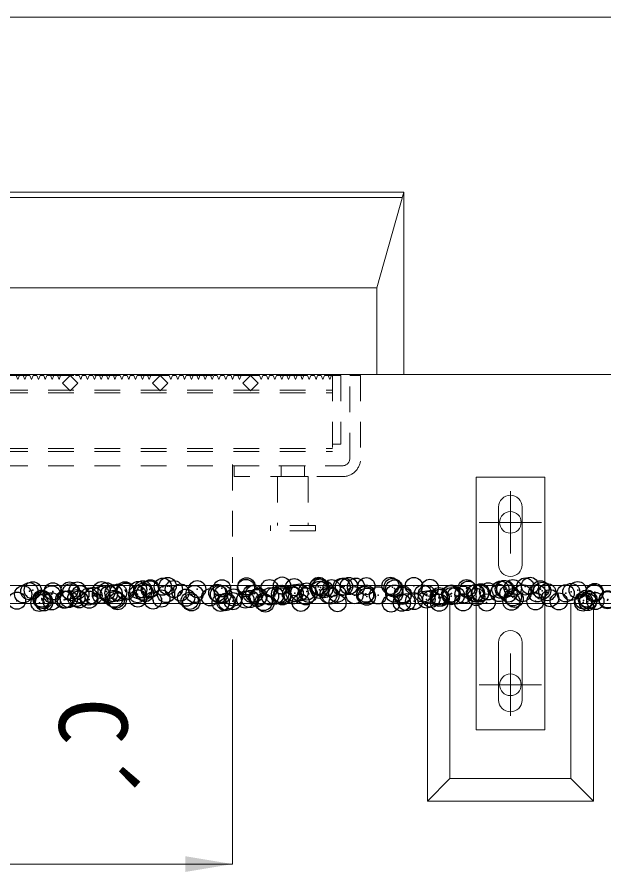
# Model space of a CAD drawing. Units: millimetres at full size; details may follow other scales. Extents: x 5964 to 125098, y -10801 to 28073.
# Drawn here: x 59195 to 59520.1, y 1946.7 to 2420.4 of the extents above; entities that cross this region are included whole.
import ezdxf
from ezdxf.enums import TextEntityAlignment as Align

# ---------------------------------------------------------------- set-up
doc = ezdxf.new("R2010")
doc.units = ezdxf.units.MM
doc.header["$LTSCALE"] = 19
doc.header["$PDMODE"] = 32
doc.header["$PDSIZE"] = 9.5
doc.linetypes.add('USER1', pattern=[1.35, 0.75, -0.6])
doc.linetypes.add('USER2', pattern=[28.575, 19.05, -3.175, 3.175, -3.175])
for name, color, linetype, lineweight in [('0_2', 7, 'Continuous', 20), ('インサート', 3, 'USER1', 9), ('グレーチング', 7, 'USER1', 5), ('寸法線', 7, 'Continuous', 9), ('本体', 2, 'Continuous', 9)]:
    doc.layers.add(name, color=color, linetype=linetype, lineweight=lineweight)
doc.layers.add('ハッチング', color=7, linetype='Continuous')
doc.styles.add('ＭＳ ゴシック', font='')
doc.styles.get('ＭＳ ゴシック').set_extended_font_data('MS Gothic')

# ---------------------------------------------------------------- blocks, each defined once
blk = doc.blocks.new('filled_arrow')
at = {"color": 0, "linetype": 'Continuous', "lineweight": -2}
blk.add_solid([(7.5, 1.25), (0, 0), (7.5, -1.25)], dxfattribs=at)

msp = doc.modelspace()

# ---------------------------------------------------------------- linework, layer by layer
at = {"layer": '0_2'}
msp.add_line((58625.32, 2095.36), (59623.33, 2095.36), dxfattribs=at)
at = {"layer": 'インサート'}
for p, q in [((59339.32, 2165.7), (59339.32, 2138.7)), ((59356.32, 2165.7), (59339.32, 2165.7)), ((59356.32, 2165.7), (59356.32, 2138.7)), ((59360.32, 2138.7), (59335.32, 2138.7)), ((59335.32, 2138.7), (59335.32, 2135.7)), ((59360.32, 2138.7), (59360.32, 2135.7)), ((59360.32, 2135.7), (59335.32, 2135.7))]:
    msp.add_line(p, q, dxfattribs=at)
at = {"layer": 'インサート', "linetype": 'USER2'}
for p, q in [((59468.33, 2157.66), (59468.33, 2123.06)), ((59451.02, 2140.36), (59485.63, 2140.36)), ((59468.33, 2067.66), (59468.33, 2033.06)), ((59451.02, 2050.36), (59485.63, 2050.36))]:
    msp.add_line(p, q, dxfattribs=at)
at = {"layer": 'インサート', "linetype": 'Continuous'}
for p, q in [((59461.82, 2148.86), (59461.82, 2116.86)), ((59474.82, 2148.86), (59474.82, 2116.86)), ((59461.82, 2073.86), (59461.82, 2041.86)), ((59474.82, 2073.86), (59474.82, 2041.86))]:
    msp.add_line(p, q, dxfattribs=at)
msp.add_lwpolyline([(59487.33, 2025.36), (59487.33, 2165.36), (59449.33, 2165.36), (59449.33, 2025.36)], close=True, dxfattribs=at)
at = {"layer": 'インサート', "linetype": 'Continuous', "lineweight": 5}
for centre in [(59468.33, 2140.36), (59468.33, 2050.36)]:
    msp.add_circle(centre, 6, dxfattribs=at)
at = {"layer": 'インサート', "linetype": 'Continuous'}
for centre, start, end in [((59468.33, 2148.86), 0, 180), ((59468.33, 2116.86), 180, 0), ((59468.33, 2073.86), 0, 180), ((59468.33, 2041.86), 180, 0)]:
    msp.add_arc(centre, 6.5, start, end, dxfattribs=at)
at = {"layer": 'グレーチング'}
for p, q in [((58878.82, 2221.7), (59369.83, 2221.7)), ((59194.53, 2221.7), (59195.43, 2219.6)), ((59195.43, 2219.6), (59196.33, 2221.7)), ((59196.33, 2221.7), (59198.33, 2221.7)), ((59198.33, 2221.7), (59199.23, 2219.6)), ((59199.23, 2219.6), (59200.13, 2221.7)), ((59200.13, 2221.7), (59202.13, 2221.7)), ((59202.13, 2221.7), (59203.03, 2219.6)), ((59203.03, 2219.6), (59203.93, 2221.7)), ((59203.93, 2221.7), (59205.93, 2221.7)), ((59205.93, 2221.7), (59206.83, 2219.6)), ((59206.83, 2219.6), (59207.73, 2221.7)), ((59207.73, 2221.7), (59209.73, 2221.7)), ((59209.73, 2221.7), (59210.63, 2219.6)), ((59210.63, 2219.6), (59211.53, 2221.7)), ((59211.53, 2221.7), (59213.53, 2221.7)), ((59213.53, 2221.7), (59214.43, 2219.6)), ((59214.43, 2219.6), (59215.33, 2221.7)), ((59215.33, 2221.7), (59217.33, 2221.7)), ((59217.33, 2221.7), (59218.23, 2219.6)), ((59218.23, 2219.6), (59219.13, 2221.7)), ((59219.13, 2221.7), (59221.33, 2221.7)), ((59224.33, 2221.7), (59220.08, 2217.46)), ((59228.57, 2217.46), (59224.33, 2221.7)), ((59227.33, 2221.7), (59229.33, 2221.7)), ((59229.33, 2221.7), (59230.23, 2219.6)), ((59230.23, 2219.6), (59231.13, 2221.7)), ((59231.13, 2221.7), (59233.13, 2221.7)), ((59233.13, 2221.7), (59234.03, 2219.6)), ((59234.03, 2219.6), (59234.93, 2221.7)), ((59234.93, 2221.7), (59236.93, 2221.7)), ((59236.93, 2221.7), (59237.83, 2219.6)), ((59237.83, 2219.6), (59238.73, 2221.7)), ((59238.73, 2221.7), (59240.73, 2221.7)), ((59240.73, 2221.7), (59241.63, 2219.6)), ((59241.63, 2219.6), (59242.53, 2221.7)), ((59242.53, 2221.7), (59244.53, 2221.7)), ((59244.53, 2221.7), (59245.43, 2219.6)), ((59245.43, 2219.6), (59246.33, 2221.7)), ((59246.33, 2221.7), (59248.33, 2221.7)), ((59248.33, 2221.7), (59249.23, 2219.6)), ((59249.23, 2219.6), (59250.13, 2221.7)), ((59250.13, 2221.7), (59252.13, 2221.7)), ((59252.13, 2221.7), (59253.03, 2219.6)), ((59253.03, 2219.6), (59253.93, 2221.7)), ((59253.93, 2221.7), (59255.93, 2221.7)), ((59255.93, 2221.7), (59256.83, 2219.6)), ((59256.83, 2219.6), (59257.73, 2221.7)), ((59257.73, 2221.7), (59259.73, 2221.7)), ((59259.73, 2221.7), (59260.63, 2219.6)), ((59260.63, 2219.6), (59261.53, 2221.7)), ((59261.53, 2221.7), (59263.53, 2221.7)), ((59263.53, 2221.7), (59264.43, 2219.6)), ((59264.43, 2219.6), (59265.33, 2221.7)), ((59265.33, 2221.7), (59267.33, 2221.7)), ((59267.33, 2221.7), (59268.23, 2219.6)), ((59268.23, 2219.6), (59269.13, 2221.7)), ((59269.13, 2221.7), (59271.33, 2221.7)), ((59274.33, 2221.7), (59270.08, 2217.46)), ((59278.57, 2217.46), (59274.33, 2221.7)), ((59277.33, 2221.7), (59279.33, 2221.7)), ((59279.33, 2221.7), (59280.23, 2219.6)), ((59280.23, 2219.6), (59281.13, 2221.7)), ((59281.13, 2221.7), (59283.13, 2221.7)), ((59283.13, 2221.7), (59284.03, 2219.6)), ((59284.03, 2219.6), (59284.93, 2221.7)), ((59284.93, 2221.7), (59286.93, 2221.7)), ((59286.93, 2221.7), (59287.83, 2219.6)), ((59287.83, 2219.6), (59288.73, 2221.7)), ((59288.73, 2221.7), (59290.73, 2221.7)), ((59290.73, 2221.7), (59291.63, 2219.6)), ((59291.63, 2219.6), (59292.53, 2221.7)), ((59292.53, 2221.7), (59294.53, 2221.7)), ((59294.53, 2221.7), (59295.43, 2219.6)), ((59295.43, 2219.6), (59296.33, 2221.7)), ((59296.33, 2221.7), (59298.33, 2221.7)), ((59298.33, 2221.7), (59299.23, 2219.6)), ((59299.23, 2219.6), (59300.13, 2221.7)), ((59300.13, 2221.7), (59302.13, 2221.7)), ((59302.13, 2221.7), (59303.03, 2219.6)), ((59303.03, 2219.6), (59303.93, 2221.7)), ((59303.93, 2221.7), (59305.93, 2221.7)), ((59305.93, 2221.7), (59306.83, 2219.6)), ((59306.83, 2219.6), (59307.73, 2221.7)), ((59307.73, 2221.7), (59309.73, 2221.7)), ((59309.73, 2221.7), (59310.63, 2219.6)), ((59310.63, 2219.6), (59311.53, 2221.7)), ((59311.53, 2221.7), (59313.53, 2221.7)), ((59313.53, 2221.7), (59314.43, 2219.6)), ((59314.43, 2219.6), (59315.33, 2221.7)), ((59315.33, 2221.7), (59317.33, 2221.7)), ((59317.33, 2221.7), (59318.23, 2219.6)), ((59318.23, 2219.6), (59319.13, 2221.7)), ((59319.13, 2221.7), (59321.33, 2221.7)), ((59324.33, 2221.7), (59320.08, 2217.46)), ((59328.57, 2217.46), (59324.33, 2221.7)), ((59327.33, 2221.7), (59329.33, 2221.7)), ((59329.33, 2221.7), (59330.23, 2219.6)), ((59330.23, 2219.6), (59331.13, 2221.7)), ((59331.13, 2221.7), (59333.13, 2221.7)), ((59333.13, 2221.7), (59334.03, 2219.6)), ((59334.03, 2219.6), (59334.93, 2221.7)), ((59334.93, 2221.7), (59336.93, 2221.7)), ((59336.93, 2221.7), (59337.83, 2219.6)), ((59337.83, 2219.6), (59338.73, 2221.7)), ((59338.73, 2221.7), (59340.73, 2221.7)), ((59340.73, 2221.7), (59341.63, 2219.6)), ((59341.63, 2219.6), (59342.53, 2221.7)), ((59342.53, 2221.7), (59344.53, 2221.7)), ((59344.53, 2221.7), (59345.43, 2219.6)), ((59345.43, 2219.6), (59346.33, 2221.7)), ((59346.33, 2221.7), (59348.33, 2221.7)), ((59348.33, 2221.7), (59349.23, 2219.6)), ((59349.23, 2219.6), (59350.13, 2221.7)), ((59350.13, 2221.7), (59352.13, 2221.7)), ((59352.13, 2221.7), (59353.03, 2219.6)), ((59353.03, 2219.6), (59353.93, 2221.7)), ((59353.93, 2221.7), (59355.93, 2221.7)), ((59355.93, 2221.7), (59356.83, 2219.6)), ((59356.83, 2219.6), (59357.73, 2221.7)), ((59357.73, 2221.7), (59359.73, 2221.7)), ((59359.73, 2221.7), (59360.63, 2219.6)), ((59360.63, 2219.6), (59361.53, 2221.7)), ((59361.53, 2221.7), (59363.53, 2221.7)), ((59363.53, 2221.7), (59364.43, 2219.6)), ((59364.43, 2219.6), (59365.33, 2221.7)), ((59365.33, 2221.7), (59367.33, 2221.7)), ((59367.33, 2221.7), (59368.23, 2219.6)), ((59368.23, 2219.6), (59369.13, 2221.7)), ((59374.33, 2221.7), (59369.83, 2221.7)), ((59369.83, 2221.7), (59369.83, 2171.7)), ((59369.83, 2221.7), (59369.83, 2183.7)), ((59374.33, 2221.7), (59374.33, 2183.7)), ((59379.33, 2175.7), (59379.33, 2221.7)), ((59385.33, 2221.7), (59379.33, 2221.7)), ((59385.33, 2221.7), (59385.33, 2175.7)), ((59220.08, 2217.46), (59224.33, 2213.21)), ((59224.33, 2213.21), (59228.57, 2217.46)), ((59270.08, 2217.46), (59274.33, 2213.21)), ((59274.33, 2213.21), (59278.57, 2217.46)), ((59320.08, 2217.46), (59324.33, 2213.21)), ((59324.33, 2213.21), (59328.57, 2217.46)), ((58878.82, 2213.7), (59369.83, 2213.7)), ((58878.82, 2212.2), (59369.83, 2212.2)), ((58878.82, 2181.2), (59369.83, 2181.2)), ((58878.82, 2179.7), (59369.83, 2179.7)), ((59374.33, 2183.7), (59369.83, 2183.7)), ((58878.82, 2171.7), (59369.83, 2171.7)), ((59314.33, 2171.7), (59375.33, 2171.7)), ((59315.33, 2165.7), (59315.33, 2171.7)), ((59341.33, 2171.7), (59341.33, 2165.7)), ((59354.33, 2171.7), (59354.33, 2165.7)), ((59375.33, 2165.7), (59315.33, 2165.7))]:
    msp.add_line(p, q, dxfattribs=at)
for radius in [4, 10]:
    msp.add_arc((59375.33, 2175.7), radius, 270, 0, dxfattribs=at)
at = {"layer": 'ハッチング'}
for p in [(59264.73, 2103.25), (59268.86, 2103.8), (59275.76, 2104.71), (59278.4, 2105.06), (59281.82, 2103.39), (59294.81, 2103.33), (59308.53, 2103.82), (59321.83, 2103.99), (59322.12, 2104.92), (59334.83, 2103.93), (59341.81, 2105.33), (59348.55, 2104.43), (59361.84, 2104.59), (59362.14, 2105.16), (59363.08, 2104.3), (59365.13, 2103.32), (59369.26, 2103.86), (59374.84, 2104.53), (59376.16, 2104.77), (59378.81, 2105.12), (59382.77, 2104.71), (59388.56, 2105.03), (59401.86, 2105.2), (59403.09, 2104.53), (59404.03, 2103.67), (59414.85, 2105.13), (59423.72, 2104.08), (59444.05, 2103.91), (59464.68, 2103.46), (59465.54, 2103.39), (59469.67, 2103.93), (59476.57, 2104.84), (59479.21, 2105.19), (59485, 2103.28), (59198.39, 2100.48), (59201.79, 2102.19), (59203.68, 2102.74), (59214.21, 2100.51), (59214.79, 2102.13), (59224, 2102.57), (59224.94, 2101.71), (59228.51, 2102.62), (59230.03, 2100.54), (59234.74, 2099.31), (59237.38, 2099.65), (59241.51, 2100.2), (59241.8, 2102.79), (59244.63, 2102.12), (59245.85, 2100.57), (59248.41, 2101.11), (59251.06, 2101.45), (59254.8, 2102.73), (59255.19, 2102), (59261.66, 2100.59), (59262.09, 2102.91), (59264.96, 2101.94), (59265.9, 2101.09), (59268.52, 2103.22), (59277.48, 2100.62), (59285.59, 2101.49), (59288.69, 2098.63), (59293.3, 2100.65), (59301.98, 2098.8), (59305.91, 2101.32), (59306.85, 2100.46), (59309.12, 2100.68), (59314.98, 2098.74), (59324.94, 2100.71), (59326.54, 2100.87), (59328.7, 2099.23), (59335.14, 2099.37), (59337.78, 2099.72), (59340.76, 2100.74), (59341.91, 2100.26), (59342, 2099.4), (59346.87, 2100.7), (59347.8, 2099.84), (59348.81, 2101.17), (59351.46, 2101.52), (59354.99, 2099.34), (59355.59, 2102.06), (59356.58, 2100.77), (59362.49, 2102.97), (59367.5, 2100.25), (59368.71, 2099.83), (59372.4, 2100.8), (59382.01, 2100), (59387.82, 2100.07), (59388.22, 2100.82), (59388.76, 2099.21), (59395, 2099.94), (59404.04, 2100.85), (59408.45, 2099.62), (59408.73, 2100.43), (59419.86, 2100.88), (59422.02, 2100.6), (59428.64, 2098.53), (59428.78, 2099.45), (59429.71, 2098.59), (59435.02, 2100.54), (59435.54, 2099.44), (59435.68, 2100.91), (59438.19, 2099.79), (59442.32, 2100.33), (59444.98, 2103.05), (59448.74, 2101.03), (59449.22, 2101.24), (59449.4, 2099), (59451.5, 2100.94), (59451.86, 2101.59), (59455.99, 2102.13), (59462.04, 2101.2), (59462.89, 2103.04), (59467.32, 2100.97), (59469.73, 2098.83), (59475.03, 2101.14), (59483.14, 2101), (59485.94, 2102.43), (59488.75, 2101.64), (59498.96, 2101.03), (59502.05, 2101.81), (59505.63, 2102.83), (59514.78, 2101.05), (59515.04, 2101.74), (59194.94, 2096.93), (59207.39, 2095.71), (59208.66, 2097.43), (59208.73, 2098.11), (59209.67, 2097.25), (59210.03, 2096.05), (59214.16, 2096.6), (59221.06, 2097.51), (59221.96, 2097.59), (59223.71, 2097.85), (59227.84, 2098.4), (59229.36, 2097.66), (59234.95, 2097.53), (59248.67, 2098.03), (59249.69, 2097.49), (59250.62, 2096.63), (59261.97, 2098.2), (59270.32, 2097.04), (59274.97, 2098.13), (59290.64, 2096.86), (59291.58, 2096), (59307.79, 2095.77), (59310.44, 2096.12), (59311.27, 2096.41), (59314.57, 2096.66), (59321.47, 2097.57), (59324.11, 2097.92), (59328.24, 2098.46), (59331.6, 2096.24), (59332.53, 2095.38), (59352.22, 2095.79), (59372.55, 2095.61), (59402.18, 2095.41), (59408.19, 2095.84), (59410.84, 2096.18), (59414.97, 2096.73), (59421.87, 2097.64), (59424.51, 2097.98), (59428.89, 2095.84), (59442.19, 2096.01), (59455.18, 2095.95), (59468.9, 2096.44), (59470.67, 2097.97), (59482.2, 2096.61), (59490.36, 2098.38), (59495.2, 2096.55), (59508.6, 2095.9), (59508.92, 2097.04), (59510.69, 2098.2), (59511.24, 2096.25), (59511.62, 2097.34), (59515.37, 2096.79), (59522.22, 2097.21), (59522.27, 2097.7)]:
    msp.add_point(p, dxfattribs=at)
at = {"layer": '寸法線'}
for p in [(59314.33, 2075.36), (58934.33, 1950.99)]:
    msp.add_line(p, (59314.33, 1950.99), dxfattribs=at)
at = {"layer": '本体', "lineweight": 20}
for p, q in [((58631.32, 2420.36), (59617.33, 2420.36)), ((58631.32, 2222.34), (59617.33, 2222.34)), ((58625.32, 2105.36), (59623.33, 2105.36)), ((58625.32, 2095.36), (59623.33, 2095.36))]:
    msp.add_line(p, q, dxfattribs=at)
at = {"layer": '本体'}
for p, q in [((58839.32, 2323.36), (59409.32, 2323.36)), ((59394.32, 2270.36), (59409.32, 2323.36)), ((59409.32, 2323.36), (59409.32, 2222.34)), ((58854.32, 2270.36), (59394.32, 2270.36)), ((59394.32, 2270.36), (59394.32, 2222.34)), ((59422.32, 1985.86), (59422.32, 2095.36)), ((59434.82, 1998.36), (59434.82, 2095.36)), ((59501.82, 1998.36), (59501.82, 2095.36)), ((59514.32, 1985.86), (59514.32, 2095.36)), ((59434.82, 1998.36), (59422.32, 1985.86)), ((59434.82, 1998.36), (59501.82, 1998.36)), ((59501.82, 1998.36), (59514.32, 1985.86)), ((59422.32, 1985.86), (59514.32, 1985.86))]:
    msp.add_line(p, q, dxfattribs=at)
at = {"layer": '本体', "lineweight": 5}
msp.add_line((58840.17, 2320.36), (59408.48, 2320.36), dxfattribs=at)
at = {"layer": '本体', "linetype": 'USER1'}
msp.add_line((59314.33, 2172.35), (59314.33, 2105.36), dxfattribs=at)

# ---------------------------------------------------------------- block references
at = {"layer": '寸法線', "xscale": 3.47, "yscale": 3.47, "rotation": 180}
msp.add_blockref('filled_arrow', (59314.33, 1950.99), dxfattribs=at)

# ---------------------------------------------------------------- texts
at = {"layer": '0_2', "style": 'ＭＳ ゴシック'}
msp.add_text('C´', height=37.98, rotation=270, dxfattribs=at).set_placement((59206.87, 2043.03), align=Align.BOTTOM_LEFT)

doc.saveas('drawing.dxf')
